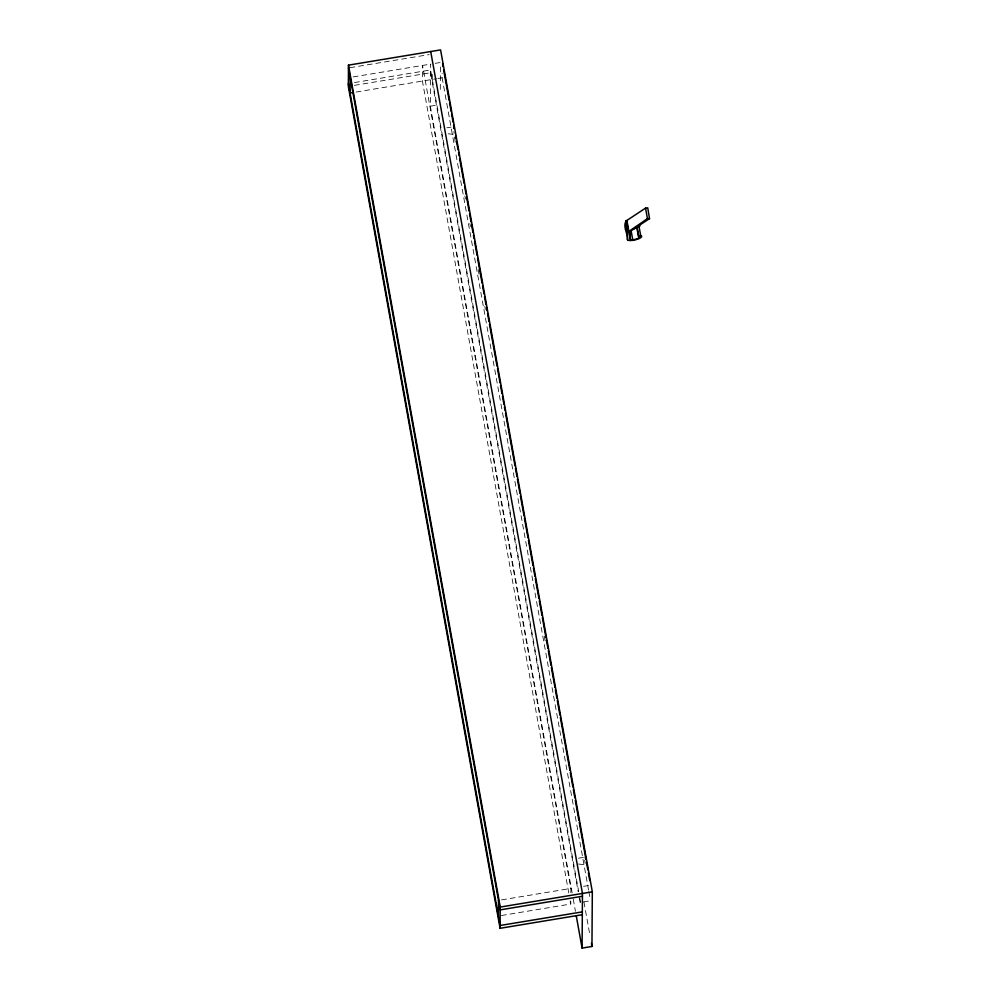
<?xml version="1.0" encoding="UTF-8"?>
<svg xmlns="http://www.w3.org/2000/svg" width="998" height="998" viewBox="0 0 998 998"><rect width="100%" height="100%" fill="white"/><g stroke="black" fill="none" stroke-linecap="round" stroke-linejoin="round"><path stroke-width="0.75" stroke-dasharray="4.99 3.74" d="M572.128 892.898L430.325 106.187L430.625 64.284M432.284 79.428L432.346 70.908M440.305 89.371L440.455 66.604M588.558 890.041L442.151 77.794L442.189 73.54M455.213 142.128L453.853 131.499M501.408 915.515L570.756 904.038L570.781 901.194M570.844 892.686L570.868 888.42L422.528 65.444L422.416 81.063L568.823 893.31M349.986 67.702L429.165 54.591M353.18 76.921L430.986 64.047M435.215 63.348L440.854 62.412M354.44 82.56L430.575 69.96L578.69 891.676M354.427 85.366L430.562 72.767L578.166 891.688M356.086 92.041L436.513 78.73M437.922 78.493L442.151 77.794M430.325 106.187L437.374 105.015M446.842 127.819L451.071 127.12M578.491 858.23L584.129 857.294M501.52 899.897L570.868 888.42M583.556 886.324L589.194 885.388M583.443 901.942L590.492 900.77M448.202 133.782L453.828 134.456M578.453 864.019L585.477 864.867M464.893 195.845L465.442 198.914M469.871 223.465L470.42 226.534M478.167 269.497L479.003 274.101M484.803 306.324L485.365 309.392M544.272 636.225L545.108 640.828M584.653 860.264L585.202 863.332M588.832 891.576L589.943 897.701M583.93 901.992L590.018 935.737M579.801 897.801L580.624 902.404M579.277 897.813L580.1 902.417M573.239 899.023L575.447 911.299M570.207 900.969L570.756 904.038"/><path stroke-width="1.5" d="M576.27 915.89L582.084 948.1L591.951 946.466L592.325 891.813L440.58 49.9L348.477 65.144L348.339 86.377L500.085 928.302L582.308 914.692M350.173 77.42L350.061 93.039L353.08 92.54M453.865 128.53L453.89 126.659M498.401 916.014L498.513 900.396M500.085 928.302L500.235 907.057L348.477 65.144M582.084 948.1L582.458 893.447L430.712 51.534M585.527 858.954L585.539 857.057M633.406 240.194L632.221 240.381A5.564 1.534 -10.2 0 1 627.455 239.62C628.291 234.368 621.704 224.799 626.894 220.446L645.544 208.108L647.727 207.821L649.511 218.624L630.911 230.925A5.015 1.385 -10.2 0 0 630.249 231.736L630.2 239.009A4.566 1.26 -10.2 0 0 632.732 239.745A5.739 1.584 -10.2 0 0 638.745 238.16A8.184 2.258 -10.2 0 0 638.757 236.139L637.398 228.617M627.455 239.62L627.505 232.359L625.696 221.606M627.505 232.359L647.44 218.624L649.511 218.624M500.235 907.057L592.325 891.813M582.445 896.266L500.21 909.877L348.464 67.951M582.333 911.873L500.11 925.483L348.352 83.57M632.221 240.381L633.742 240.144A8.458 2.333 -10.2 0 0 640.654 235.503L638.757 224.987A8.458 2.333 -10.2 0 1 639.019 227.033M640.654 235.503L638.757 236.139M645.544 208.108L647.44 218.624M637.298 227.245A8.184 2.258 -10.2 0 1 636.849 227.644L638.745 238.16M631.098 230.725L632.732 239.745M626.894 220.446L628.79 230.962M629.114 232.996L630.2 239.009M626.557 220.683L628.453 231.212M626.407 220.808L628.166 231.449M626.145 221.032L628.041 231.561M626.033 221.157L627.829 231.798M625.833 221.381L627.655 232.023M442.538 63.685L443.087 66.779M443.611 69.673L449.175 100.499M449.562 102.669L451.183 111.664M451.657 114.283L453.08 122.155M453.591 125.012L454.14 128.081M455.525 135.74L456.098 138.934M456.622 141.878L458.032 149.675M458.556 152.607L459.142 155.813M459.666 158.732L464.12 183.432M464.644 186.314L466.054 194.173M466.577 197.043L469.097 211.052M469.609 213.909L471.031 221.793M471.543 224.637L472.965 232.534M473.476 235.353L474.075 238.672M474.586 241.491L477.119 255.55M477.618 258.345L482.096 283.17M482.595 285.939L484.03 293.911M484.529 296.656L485.964 304.652M486.463 307.384L487.074 310.79M487.56 313.522L489.008 321.531M489.494 324.25L497.029 366.029M497.515 368.686L500.073 382.908M500.547 385.552L502.006 393.649M502.481 396.281L503.94 404.39M504.414 407.009L505.05 410.527M505.524 413.135L515.005 465.767M515.467 468.311L516.939 476.508M517.401 479.028L519.983 493.386M520.432 495.894L524.025 515.816M524.412 517.937L528.004 537.885M528.453 540.33L532.982 565.504M533.419 567.924L534.928 576.258M535.352 578.653L538.945 598.575M539.344 600.808L541.989 615.429M542.388 617.687L545.981 637.635M546.405 639.955L547.927 648.376M548.339 650.684L550.958 665.254M551.383 667.537L554.963 687.46M555.387 689.805L556.896 698.188M557.321 700.546L559.94 715.042M560.365 717.425L569.883 770.219M570.32 772.664L572.927 787.073M573.363 789.543L574.86 797.801M575.31 800.284L578.902 820.231M579.277 822.327L585.901 859.103M586.462 862.172L587.834 869.832M588.396 872.901L589.768 880.56M591.39 943.397L591.951 946.466M626.295 229.752A5.564 1.534 -10.2 0 1 625.559 229.103M636.849 227.644A5.739 1.584 -10.2 0 1 633.056 228.891"/></g></svg>
